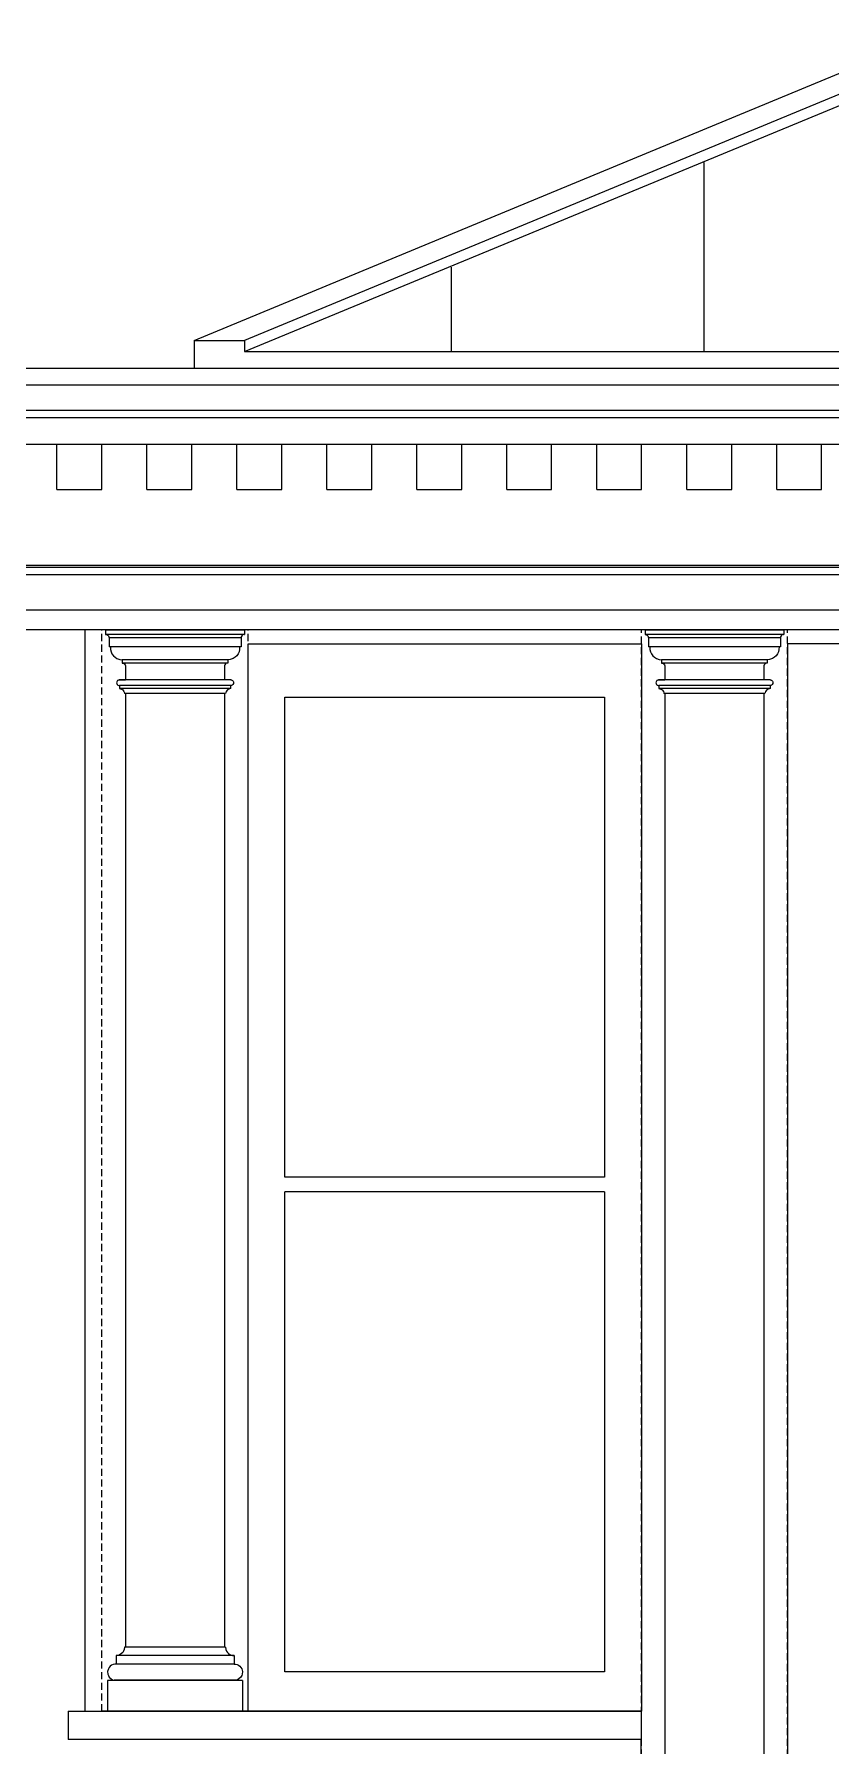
# Model space of a CAD drawing. Header units: millimetres. Extents: x -11840 to 12480, y -4119 to 5972.
# Drawn here: x -9625 to -8207, y -2266 to 781 of the extents above; entities that cross this region are included whole.
import ezdxf

# ---------------------------------------------------------------- set-up
doc = ezdxf.new("R2010")
doc.units = ezdxf.units.MM
doc.linetypes.add('DASHED', pattern=[19.05, 12.7, -6.35])

msp = doc.modelspace()

# ---------------------------------------------------------------- linework, layer by layer
at = {"color": 251, "true_color": 0x666666}
for p, q in [((-9339.7, 235.7), (-8023.4, 780.7)), ((-9339.7, 235.7), (-8023.4, 780.7)), ((-7957.7, 770.9), (-9250.2, 235.7)), ((-7957.7, 770.9), (-9250.2, 235.7)), ((-9250.2, 215.7), (-7957.7, 750.9)), ((-9250.2, 215.7), (-7957.7, 750.9)), ((-8432.2, 215.7), (-8432.2, 552.4)), ((-8882.2, 215.7), (-8882.2, 366.1)), ((-9339.7, 235.7), (-9339.7, 185.7)), ((-9339.7, 235.7), (-9250.2, 235.7)), ((-9339.7, 235.7), (-9250.2, 235.7)), ((-9339.7, 235.7), (-9339.7, 185.7)), ((-9250.2, 235.7), (-9250.2, 215.7)), ((-9250.2, 235.7), (-9250.2, 215.7)), ((-9250.2, 215.7), (-5819.1, 215.7)), ((-9250.2, 215.7), (-5819.1, 215.7)), ((-4859.7, 155.9), (-10390.3, 155.9)), ((-4859.7, 155.9), (-10390.3, 155.9)), ((-4859.7, 110.7), (-10327.6, 110.7)), ((-4859.7, 110.7), (-10327.6, 110.7)), ((-4859.7, 97.8), (-10327.6, 97.8)), ((-4859.7, 97.8), (-10327.6, 97.8)), ((-5293.2, -168.5), (-10239.2, -168.5)), ((-5293.2, -168.5), (-10239.2, -168.5)), ((-5282.5, -181.5), (-10239.2, -181.5)), ((-5282.5, -181.5), (-10239.2, -181.5)), ((-5297.4, -164.7), (-10225.2, -164.7)), ((-5297.4, -164.7), (-10225.2, -164.7)), ((-5267.2, -244.7), (-10233.2, -244.7)), ((-5267.2, -244.7), (-10233.2, -244.7)), ((-9244, -2204.5), (-9244, -304.3)), ((-9244, -304.3), (-8544, -304.3)), ((-8544, -304.3), (-8544, -2204.5)), ((-7534.7, -304.3), (-8284, -304.3)), ((-8284, -304.3), (-8284, -2704.3)), ((-9473.3, -368.6), (-9473.3, -368.6)), ((-9274.6, -368.6), (-9473.3, -368.6)), ((-9274.6, -368.6), (-9473.3, -368.6)), ((-9473.3, -368.6), (-9473.3, -368.6)), ((-9286, -368.6), (-9462, -368.6)), ((-9286, -368.6), (-9462, -368.6)), ((-9274.6, -368.6), (-9274.6, -368.6)), ((-9274.6, -368.6), (-9274.6, -368.6)), ((-8513.3, -368.6), (-8513.3, -368.6)), ((-8314.6, -368.6), (-8513.3, -368.6)), ((-8314.6, -368.6), (-8513.3, -368.6)), ((-8513.3, -368.6), (-8513.3, -368.6)), ((-8326, -368.6), (-8502, -368.6)), ((-8326, -368.6), (-8502, -368.6)), ((-8314.6, -368.6), (-8314.6, -368.6)), ((-8314.6, -368.6), (-8314.6, -368.6)), ((-9178.7, -1253.8), (-9178.7, -399.3)), ((-9178.7, -399.3), (-8609.7, -399.3)), ((-8609.7, -399.3), (-8609.7, -1253.8)), ((-8609.7, -1253.8), (-9178.7, -1253.8)), ((-8609.7, -1279.8), (-9178.7, -1279.8)), ((-9178.7, -2134.3), (-9178.7, -1279.8)), ((-8609.7, -1279.8), (-8609.7, -2134.3)), ((-8609.7, -2134.3), (-9178.7, -2134.3)), ((-8544, -2204.5), (-9244, -2204.5))]:
    msp.add_line(p, q, dxfattribs=at)
at = {"color": 250, "true_color": 0x333333}
for p, q in [((-4859.7, 185.7), (-10390.3, 185.7)), ((-4859.7, 185.7), (-10390.3, 185.7)), ((-4859.7, 50.6), (-10315.5, 50.6)), ((-4859.7, 50.6), (-10315.5, 50.6)), ((-5267.3, -279.7), (-10225.2, -279.7)), ((-5267.3, -279.7), (-10225.2, -279.7)), ((-9497.5, -279.7), (-9497.5, -287.6)), ((-9497.5, -279.7), (-9250.5, -279.7)), ((-9497.5, -279.7), (-9497.5, -287.6)), ((-9497.5, -279.7), (-9250.5, -279.7)), ((-9497.5, -287.6), (-9497.1, -287.6)), ((-9497.5, -287.6), (-9497.1, -287.6)), ((-9497.5, -287.6), (-9497.1, -287.6)), ((-9497.5, -287.6), (-9497.1, -287.6)), ((-9497.1, -287.6), (-9497.1, -287.6)), ((-9497.1, -287.6), (-9495.5, -287.9)), ((-9497.1, -287.6), (-9495.5, -287.9)), ((-9497.1, -287.6), (-9497.1, -287.6)), ((-9250.9, -287.6), (-9497.1, -287.6)), ((-9250.9, -287.6), (-9497.1, -287.6)), ((-9495.5, -287.9), (-9493.8, -288.9)), ((-9495.5, -287.9), (-9493.8, -288.9)), ((-9493.8, -288.9), (-9492.7, -290)), ((-9493.8, -288.9), (-9492.7, -290)), ((-9492.7, -290), (-9491.8, -291.7)), ((-9492.7, -290), (-9491.8, -291.7)), ((-9491.8, -291.7), (-9491.5, -293.6)), ((-9491.8, -291.7), (-9491.5, -293.6)), ((-9491.5, -293.6), (-9491.5, -309.6)), ((-9491.5, -293.6), (-9491.5, -309.6)), ((-9256.5, -293.6), (-9491.5, -293.6)), ((-9256.5, -293.6), (-9491.5, -293.6)), ((-9256.2, -291.7), (-9256.5, -293.6)), ((-9256.2, -291.7), (-9256.5, -293.6)), ((-9256.5, -293.6), (-9256.5, -309.6)), ((-9256.5, -293.6), (-9256.5, -309.6)), ((-9255.2, -290), (-9256.2, -291.7)), ((-9255.2, -290), (-9256.2, -291.7)), ((-9254.1, -288.9), (-9255.2, -290)), ((-9254.1, -288.9), (-9255.2, -290)), ((-9252.4, -287.9), (-9254.1, -288.9)), ((-9252.4, -287.9), (-9254.1, -288.9)), ((-9250.9, -287.6), (-9252.4, -287.9)), ((-9250.9, -287.6), (-9252.4, -287.9)), ((-9250.5, -287.6), (-9250.9, -287.6)), ((-9250.9, -287.6), (-9250.9, -287.6)), ((-9250.5, -287.6), (-9250.9, -287.6)), ((-9250.9, -287.6), (-9250.5, -287.6)), ((-9250.9, -287.6), (-9250.5, -287.6)), ((-9250.5, -287.6), (-9250.9, -287.6)), ((-9250.9, -287.6), (-9250.9, -287.6)), ((-9250.5, -287.6), (-9250.9, -287.6)), ((-9250.5, -279.7), (-9250.5, -287.6)), ((-9250.5, -279.7), (-9250.5, -287.6)), ((-9250.5, -287.6), (-9250.5, -287.6)), ((-9250.5, -287.6), (-9250.5, -287.6)), ((-8537.5, -279.7), (-8537.5, -287.6)), ((-8537.5, -279.7), (-8290.5, -279.7)), ((-8537.5, -279.7), (-8537.5, -287.6)), ((-8537.5, -279.7), (-8290.5, -279.7)), ((-8537.5, -287.6), (-8537.1, -287.6)), ((-8537.5, -287.6), (-8537.1, -287.6)), ((-8537.5, -287.6), (-8537.1, -287.6)), ((-8537.5, -287.6), (-8537.1, -287.6)), ((-8537.1, -287.6), (-8537.1, -287.6)), ((-8537.1, -287.6), (-8535.5, -287.9)), ((-8290.9, -287.6), (-8537.1, -287.6)), ((-8537.1, -287.6), (-8537.1, -287.6)), ((-8290.9, -287.6), (-8537.1, -287.6)), ((-8537.1, -287.6), (-8535.5, -287.9)), ((-8535.5, -287.9), (-8533.8, -288.9)), ((-8535.5, -287.9), (-8533.8, -288.9)), ((-8533.8, -288.9), (-8532.7, -290)), ((-8533.8, -288.9), (-8532.7, -290)), ((-8532.7, -290), (-8531.8, -291.7)), ((-8532.7, -290), (-8531.8, -291.7)), ((-8531.8, -291.7), (-8531.5, -293.6)), ((-8531.8, -291.7), (-8531.5, -293.6)), ((-8531.5, -293.6), (-8531.5, -309.6)), ((-8531.5, -293.6), (-8531.5, -309.6)), ((-8296.5, -293.6), (-8531.5, -293.6)), ((-8296.5, -293.6), (-8531.5, -293.6)), ((-8296.2, -291.7), (-8296.5, -293.6)), ((-8296.2, -291.7), (-8296.5, -293.6)), ((-8296.5, -293.6), (-8296.5, -309.6)), ((-8296.5, -293.6), (-8296.5, -309.6)), ((-8295.2, -290), (-8296.2, -291.7)), ((-8295.2, -290), (-8296.2, -291.7)), ((-8294.1, -288.9), (-8295.2, -290)), ((-8294.1, -288.9), (-8295.2, -290)), ((-8292.4, -287.9), (-8294.1, -288.9)), ((-8292.4, -287.9), (-8294.1, -288.9)), ((-8290.9, -287.6), (-8292.4, -287.9)), ((-8290.9, -287.6), (-8292.4, -287.9)), ((-8290.5, -287.6), (-8290.9, -287.6)), ((-8290.9, -287.6), (-8290.9, -287.6)), ((-8290.5, -287.6), (-8290.9, -287.6)), ((-8290.9, -287.6), (-8290.5, -287.6)), ((-8290.9, -287.6), (-8290.5, -287.6)), ((-8290.5, -287.6), (-8290.9, -287.6)), ((-8290.5, -287.6), (-8290.9, -287.6)), ((-8290.9, -287.6), (-8290.9, -287.6)), ((-8290.5, -279.7), (-8290.5, -287.6)), ((-8290.5, -279.7), (-8290.5, -287.6)), ((-8290.5, -287.6), (-8290.5, -287.6)), ((-8290.5, -287.6), (-8290.5, -287.6)), ((-9256.5, -309.6), (-9491.5, -309.6)), ((-9256.5, -309.6), (-9491.5, -309.6)), ((-9489, -309.6), (-9488.8, -314.4)), ((-9489, -309.6), (-9488.8, -314.4)), ((-9488.8, -314.4), (-9487.9, -318.4)), ((-9488.8, -314.4), (-9487.9, -318.4)), ((-9487.9, -318.4), (-9486.2, -322.1)), ((-9487.9, -318.4), (-9486.2, -322.1)), ((-9486.2, -322.1), (-9483.8, -325.5)), ((-9486.2, -322.1), (-9483.8, -325.5)), ((-9483.8, -325.5), (-9480.8, -328.3)), ((-9483.8, -325.5), (-9480.8, -328.3)), ((-9480.8, -328.3), (-9477.3, -330.5)), ((-9480.8, -328.3), (-9477.3, -330.5)), ((-9477.3, -330.5), (-9472.1, -332.2)), ((-9477.3, -330.5), (-9472.1, -332.2)), ((-9472.1, -332.2), (-9468, -332.6)), ((-9472.1, -332.2), (-9468, -332.6)), ((-9468, -332.6), (-9468, -338.6)), ((-9280, -332.6), (-9468, -332.6)), ((-9468, -332.6), (-9468, -338.6)), ((-9280, -332.6), (-9468, -332.6)), ((-9275.9, -332.2), (-9280, -332.6)), ((-9275.9, -332.2), (-9280, -332.6)), ((-9280, -332.6), (-9280, -338.6)), ((-9280, -332.6), (-9280, -338.6)), ((-9270.7, -330.5), (-9275.9, -332.2)), ((-9270.7, -330.5), (-9275.9, -332.2)), ((-9267.2, -328.3), (-9270.7, -330.5)), ((-9267.2, -328.3), (-9270.7, -330.5)), ((-9264.2, -325.5), (-9267.2, -328.3)), ((-9264.2, -325.5), (-9267.2, -328.3)), ((-9261.8, -322.1), (-9264.2, -325.5)), ((-9261.8, -322.1), (-9264.2, -325.5)), ((-9260.1, -318.4), (-9261.8, -322.1)), ((-9260.1, -318.4), (-9261.8, -322.1)), ((-9259.2, -314.4), (-9260.1, -318.4)), ((-9259.2, -314.4), (-9260.1, -318.4)), ((-9259, -309.6), (-9259.2, -314.4)), ((-9259, -309.6), (-9259.2, -314.4)), ((-9256.5, -309.6), (-9259, -309.6)), ((-9256.5, -309.6), (-9259, -309.6)), ((-8296.5, -309.6), (-8531.5, -309.6)), ((-8296.5, -309.6), (-8531.5, -309.6)), ((-8529, -309.6), (-8528.8, -314.4)), ((-8529, -309.6), (-8528.8, -314.4)), ((-8528.8, -314.4), (-8527.9, -318.4)), ((-8528.8, -314.4), (-8527.9, -318.4)), ((-8527.9, -318.4), (-8526.2, -322.1)), ((-8527.9, -318.4), (-8526.2, -322.1)), ((-8526.2, -322.1), (-8523.8, -325.5)), ((-8526.2, -322.1), (-8523.8, -325.5)), ((-8523.8, -325.5), (-8520.8, -328.3)), ((-8523.8, -325.5), (-8520.8, -328.3)), ((-8520.8, -328.3), (-8517.3, -330.5)), ((-8520.8, -328.3), (-8517.3, -330.5)), ((-8517.3, -330.5), (-8512.1, -332.2)), ((-8517.3, -330.5), (-8512.1, -332.2)), ((-8512.1, -332.2), (-8508, -332.6)), ((-8512.1, -332.2), (-8508, -332.6)), ((-8508, -332.6), (-8508, -338.6)), ((-8320, -332.6), (-8508, -332.6)), ((-8508, -332.6), (-8508, -338.6)), ((-8320, -332.6), (-8508, -332.6)), ((-8315.9, -332.2), (-8320, -332.6)), ((-8315.9, -332.2), (-8320, -332.6)), ((-8320, -332.6), (-8320, -338.6)), ((-8320, -332.6), (-8320, -338.6)), ((-8310.7, -330.5), (-8315.9, -332.2)), ((-8310.7, -330.5), (-8315.9, -332.2)), ((-8307.2, -328.3), (-8310.7, -330.5)), ((-8307.2, -328.3), (-8310.7, -330.5)), ((-8304.2, -325.5), (-8307.2, -328.3)), ((-8304.2, -325.5), (-8307.2, -328.3)), ((-8301.8, -322.1), (-8304.2, -325.5)), ((-8301.8, -322.1), (-8304.2, -325.5)), ((-8300.1, -318.4), (-8301.8, -322.1)), ((-8300.1, -318.4), (-8301.8, -322.1)), ((-8299.2, -314.4), (-8300.1, -318.4)), ((-8299.2, -314.4), (-8300.1, -318.4)), ((-8299, -309.6), (-8299.2, -314.4)), ((-8299, -309.6), (-8299.2, -314.4)), ((-8296.5, -309.6), (-8299, -309.6)), ((-8296.5, -309.6), (-8299, -309.6)), ((-9468, -338.6), (-9465.7, -339.1)), ((-9280, -338.6), (-9468, -338.6)), ((-9468, -338.6), (-9465.7, -339.1)), ((-9280, -338.6), (-9468, -338.6)), ((-9465.7, -339.1), (-9464, -340.1)), ((-9465.7, -339.1), (-9464, -340.1)), ((-9464, -340.1), (-9462.8, -341.6)), ((-9464, -340.1), (-9462.8, -341.6)), ((-9462.8, -341.6), (-9462.1, -343.5)), ((-9462.8, -341.6), (-9462.1, -343.5)), ((-9462.1, -343.5), (-9462, -368.6)), ((-9462.1, -343.5), (-9462, -368.6)), ((-9285.9, -343.5), (-9286, -368.6)), ((-9285.9, -343.5), (-9286, -368.6)), ((-9285.2, -341.6), (-9285.9, -343.5)), ((-9285.2, -341.6), (-9285.9, -343.5)), ((-9283.9, -340.1), (-9285.2, -341.6)), ((-9283.9, -340.1), (-9285.2, -341.6)), ((-9282.3, -339.1), (-9283.9, -340.1)), ((-9282.3, -339.1), (-9283.9, -340.1)), ((-9280, -338.6), (-9282.3, -339.1)), ((-9280, -338.6), (-9282.3, -339.1)), ((-8508, -338.6), (-8505.7, -339.1)), ((-8508, -338.6), (-8505.7, -339.1)), ((-8320, -338.6), (-8508, -338.6)), ((-8320, -338.6), (-8508, -338.6)), ((-8505.7, -339.1), (-8504, -340.1)), ((-8505.7, -339.1), (-8504, -340.1)), ((-8504, -340.1), (-8502.8, -341.6)), ((-8504, -340.1), (-8502.8, -341.6)), ((-8502.8, -341.6), (-8502.1, -343.5)), ((-8502.8, -341.6), (-8502.1, -343.5)), ((-8502.1, -343.5), (-8502, -368.6)), ((-8502.1, -343.5), (-8502, -368.6)), ((-8325.9, -343.5), (-8326, -368.6)), ((-8325.9, -343.5), (-8326, -368.6)), ((-8325.2, -341.6), (-8325.9, -343.5)), ((-8325.2, -341.6), (-8325.9, -343.5)), ((-8323.9, -340.1), (-8325.2, -341.6)), ((-8323.9, -340.1), (-8325.2, -341.6)), ((-8322.3, -339.1), (-8323.9, -340.1)), ((-8322.3, -339.1), (-8323.9, -340.1)), ((-8320, -338.6), (-8322.3, -339.1)), ((-8320, -338.6), (-8322.3, -339.1)), ((-9477.8, -372.3), (-9478, -374)), ((-9477.8, -372.3), (-9478, -374)), ((-9478, -374), (-9477.7, -375.2)), ((-9478, -374), (-9477.7, -375.2)), ((-9477.1, -370.9), (-9477.8, -372.3)), ((-9477.1, -370.9), (-9477.8, -372.3)), ((-9477.7, -375.2), (-9476.9, -376.7)), ((-9477.7, -375.2), (-9476.9, -376.7)), ((-9476.3, -369.9), (-9477.1, -370.9)), ((-9476.3, -369.9), (-9477.1, -370.9)), ((-9476.9, -376.7), (-9475.8, -377.8)), ((-9476.9, -376.7), (-9475.8, -377.8)), ((-9474.9, -369), (-9476.3, -369.9)), ((-9474.9, -369), (-9476.3, -369.9)), ((-9475.8, -377.8), (-9474.3, -378.5)), ((-9475.8, -377.8), (-9474.3, -378.5)), ((-9474.9, -369), (-9473.3, -368.6)), ((-9473.3, -368.6), (-9474.9, -369)), ((-9473.3, -368.6), (-9474.9, -369)), ((-9474.9, -369), (-9473.3, -368.6)), ((-9474.3, -378.5), (-9473, -378.6)), ((-9474.3, -378.5), (-9473, -378.6)), ((-9473.3, -368.6), (-9462, -368.6)), ((-9473.3, -368.6), (-9462, -368.6)), ((-9473, -378.6), (-9473, -384.1)), ((-9473, -378.6), (-9473, -384.1)), ((-9473, -384.1), (-9469.5, -384.8)), ((-9473, -384.1), (-9469.5, -384.8)), ((-9469.5, -384.8), (-9467, -386.4)), ((-9469.5, -384.8), (-9467, -386.4)), ((-9467, -386.4), (-9464.9, -389.1)), ((-9467, -386.4), (-9464.9, -389.1)), ((-9464.9, -389.1), (-9464.1, -391.4)), ((-9464.9, -389.1), (-9464.1, -391.4)), ((-9464.1, -391.4), (-9464, -393.1)), ((-9464.1, -391.4), (-9464, -393.1)), ((-9462, -393.1), (-9462, -2090.5)), ((-9462, -393.1), (-9462, -2090.5)), ((-9274.6, -368.6), (-9286, -368.6)), ((-9274.6, -368.6), (-9286, -368.6)), ((-9286, -393.1), (-9286, -2090.5)), ((-9286, -393.1), (-9286, -2090.5)), ((-9283.8, -391.4), (-9284, -393.1)), ((-9283.8, -391.4), (-9284, -393.1)), ((-9283, -389.1), (-9283.8, -391.4)), ((-9283, -389.1), (-9283.8, -391.4)), ((-9280.9, -386.4), (-9283, -389.1)), ((-9280.9, -386.4), (-9283, -389.1)), ((-9278.4, -384.8), (-9280.9, -386.4)), ((-9278.4, -384.8), (-9280.9, -386.4)), ((-9275, -384.1), (-9278.4, -384.8)), ((-9275, -384.1), (-9278.4, -384.8)), ((-9273.7, -378.5), (-9275, -378.6)), ((-9273.7, -378.5), (-9275, -378.6)), ((-9275, -378.6), (-9275, -384.1)), ((-9275, -378.6), (-9275, -384.1)), ((-9273.1, -369), (-9274.6, -368.6)), ((-9274.6, -368.6), (-9273.1, -369)), ((-9274.6, -368.6), (-9273.1, -369)), ((-9273.1, -369), (-9274.6, -368.6)), ((-9272.2, -377.8), (-9273.7, -378.5)), ((-9272.2, -377.8), (-9273.7, -378.5)), ((-9273.1, -369), (-9271.7, -369.9)), ((-9273.1, -369), (-9271.7, -369.9)), ((-9271, -376.7), (-9272.2, -377.8)), ((-9271, -376.7), (-9272.2, -377.8)), ((-9271.7, -369.9), (-9270.8, -370.9)), ((-9271.7, -369.9), (-9270.8, -370.9)), ((-9270.2, -375.2), (-9271, -376.7)), ((-9270.2, -375.2), (-9271, -376.7)), ((-9270.8, -370.9), (-9270.1, -372.3)), ((-9270.8, -370.9), (-9270.1, -372.3)), ((-9270, -374), (-9270.2, -375.2)), ((-9270, -374), (-9270.2, -375.2)), ((-9270.1, -372.3), (-9270, -374)), ((-9270.1, -372.3), (-9270, -374)), ((-8517.8, -372.3), (-8518, -374)), ((-8517.8, -372.3), (-8518, -374)), ((-8518, -374), (-8517.7, -375.2)), ((-8518, -374), (-8517.7, -375.2)), ((-8517.1, -370.9), (-8517.8, -372.3)), ((-8517.1, -370.9), (-8517.8, -372.3)), ((-8517.7, -375.2), (-8516.9, -376.7)), ((-8517.7, -375.2), (-8516.9, -376.7)), ((-8516.3, -369.9), (-8517.1, -370.9)), ((-8516.3, -369.9), (-8517.1, -370.9)), ((-8516.9, -376.7), (-8515.8, -377.8)), ((-8516.9, -376.7), (-8515.8, -377.8)), ((-8514.9, -369), (-8516.3, -369.9)), ((-8514.9, -369), (-8516.3, -369.9)), ((-8515.8, -377.8), (-8514.3, -378.5)), ((-8515.8, -377.8), (-8514.3, -378.5)), ((-8514.9, -369), (-8513.3, -368.6)), ((-8513.3, -368.6), (-8514.9, -369)), ((-8513.3, -368.6), (-8514.9, -369)), ((-8514.9, -369), (-8513.3, -368.6)), ((-8514.3, -378.5), (-8513, -378.6)), ((-8514.3, -378.5), (-8513, -378.6)), ((-8513.3, -368.6), (-8502, -368.6)), ((-8513.3, -368.6), (-8502, -368.6)), ((-8513, -378.6), (-8513, -384.1)), ((-8513, -378.6), (-8513, -384.1)), ((-8513, -384.1), (-8509.5, -384.8)), ((-8513, -384.1), (-8509.5, -384.8)), ((-8509.5, -384.8), (-8507, -386.4)), ((-8509.5, -384.8), (-8507, -386.4)), ((-8507, -386.4), (-8504.9, -389.1)), ((-8507, -386.4), (-8504.9, -389.1)), ((-8504.9, -389.1), (-8504.1, -391.4)), ((-8504.9, -389.1), (-8504.1, -391.4)), ((-8504.1, -391.4), (-8504, -393.1)), ((-8504.1, -391.4), (-8504, -393.1)), ((-8502, -393.1), (-8502, -2590.3)), ((-8502, -393.1), (-8502, -2590.3)), ((-8314.6, -368.6), (-8326, -368.6)), ((-8314.6, -368.6), (-8326, -368.6)), ((-8326, -393.1), (-8326, -2590.3)), ((-8326, -393.1), (-8326, -2590.3)), ((-8323.8, -391.4), (-8324, -393.1)), ((-8323.8, -391.4), (-8324, -393.1)), ((-8323, -389.1), (-8323.8, -391.4)), ((-8323, -389.1), (-8323.8, -391.4)), ((-8320.9, -386.4), (-8323, -389.1)), ((-8320.9, -386.4), (-8323, -389.1)), ((-8318.4, -384.8), (-8320.9, -386.4)), ((-8318.4, -384.8), (-8320.9, -386.4)), ((-8315, -384.1), (-8318.4, -384.8)), ((-8315, -384.1), (-8318.4, -384.8)), ((-8313.7, -378.5), (-8315, -378.6)), ((-8313.7, -378.5), (-8315, -378.6)), ((-8315, -378.6), (-8315, -384.1)), ((-8315, -378.6), (-8315, -384.1)), ((-8313.1, -369), (-8314.6, -368.6)), ((-8314.6, -368.6), (-8313.1, -369)), ((-8314.6, -368.6), (-8313.1, -369)), ((-8313.1, -369), (-8314.6, -368.6)), ((-8312.2, -377.8), (-8313.7, -378.5)), ((-8312.2, -377.8), (-8313.7, -378.5)), ((-8313.1, -369), (-8311.7, -369.9)), ((-8313.1, -369), (-8311.7, -369.9)), ((-8311, -376.7), (-8312.2, -377.8)), ((-8311, -376.7), (-8312.2, -377.8)), ((-8311.7, -369.9), (-8310.8, -370.9)), ((-8311.7, -369.9), (-8310.8, -370.9)), ((-8310.2, -375.2), (-8311, -376.7)), ((-8310.2, -375.2), (-8311, -376.7)), ((-8310.8, -370.9), (-8310.1, -372.3)), ((-8310.8, -370.9), (-8310.1, -372.3)), ((-8310, -374), (-8310.2, -375.2)), ((-8310, -374), (-8310.2, -375.2)), ((-8310.1, -372.3), (-8310, -374)), ((-8310.1, -372.3), (-8310, -374)), ((-9469.1, -2101.8), (-9473.2, -2104.4)), ((-9469.1, -2101.8), (-9473.2, -2104.4)), ((-9467.1, -2099.6), (-9469.1, -2101.8)), ((-9467.1, -2099.6), (-9469.1, -2101.8)), ((-9465.5, -2097.2), (-9467.1, -2099.6)), ((-9465.5, -2097.2), (-9467.1, -2099.6)), ((-9464.5, -2094.4), (-9465.5, -2097.2)), ((-9464.5, -2094.4), (-9465.5, -2097.2)), ((-9464, -2090.5), (-9464.5, -2094.4)), ((-9464, -2090.5), (-9464.5, -2094.4)), ((-9284, -2090.5), (-9464, -2090.5)), ((-9284, -2090.5), (-9464, -2090.5)), ((-9286, -2090.5), (-9462, -2090.5)), ((-9286, -2090.5), (-9462, -2090.5)), ((-9284, -2090.5), (-9283.5, -2094.4)), ((-9284, -2090.5), (-9283.5, -2094.4)), ((-9283.5, -2094.4), (-9282.4, -2097.2)), ((-9283.5, -2094.4), (-9282.4, -2097.2)), ((-9282.4, -2097.2), (-9280.9, -2099.6)), ((-9282.4, -2097.2), (-9280.9, -2099.6)), ((-9280.9, -2099.6), (-9278.9, -2101.8)), ((-9280.9, -2099.6), (-9278.9, -2101.8)), ((-9278.9, -2101.8), (-9274.7, -2104.4)), ((-9278.9, -2101.8), (-9274.7, -2104.4)), ((-9492.6, -2128.9), (-9493.9, -2133.5)), ((-9492.6, -2128.9), (-9493.9, -2133.5)), ((-9491.1, -2126.4), (-9492.6, -2128.9)), ((-9491.1, -2126.4), (-9492.6, -2128.9)), ((-9489.2, -2124.3), (-9491.1, -2126.4)), ((-9489.2, -2124.3), (-9491.1, -2126.4)), ((-9486.9, -2122.5), (-9489.2, -2124.3)), ((-9486.9, -2122.5), (-9489.2, -2124.3)), ((-9484.2, -2121.3), (-9486.9, -2122.5)), ((-9484.2, -2121.3), (-9486.9, -2122.5)), ((-9481.4, -2120.6), (-9484.2, -2121.3)), ((-9481.4, -2120.6), (-9484.2, -2121.3)), ((-9479, -2120.5), (-9481.4, -2120.6)), ((-9479, -2120.5), (-9481.4, -2120.6)), ((-9476, -2105.2), (-9479, -2105.5)), ((-9476, -2105.2), (-9479, -2105.5)), ((-9479, -2105.5), (-9479, -2120.5)), ((-9269, -2105.5), (-9479, -2105.5)), ((-9479, -2105.5), (-9479, -2120.5)), ((-9269, -2105.5), (-9479, -2105.5)), ((-9269, -2120.5), (-9479, -2120.5)), ((-9269, -2120.5), (-9479, -2120.5)), ((-9473.2, -2104.4), (-9476, -2105.2)), ((-9473.2, -2104.4), (-9476, -2105.2)), ((-9274.7, -2104.4), (-9271.9, -2105.2)), ((-9274.7, -2104.4), (-9271.9, -2105.2)), ((-9271.9, -2105.2), (-9269, -2105.5)), ((-9271.9, -2105.2), (-9269, -2105.5)), ((-9269, -2105.5), (-9269, -2120.5)), ((-9269, -2105.5), (-9269, -2120.5)), ((-9269, -2120.5), (-9266.5, -2120.6)), ((-9269, -2120.5), (-9266.5, -2120.6)), ((-9266.5, -2120.6), (-9263.7, -2121.3)), ((-9266.5, -2120.6), (-9263.7, -2121.3)), ((-9263.7, -2121.3), (-9261.1, -2122.5)), ((-9263.7, -2121.3), (-9261.1, -2122.5)), ((-9261.1, -2122.5), (-9258.8, -2124.3)), ((-9261.1, -2122.5), (-9258.8, -2124.3)), ((-9258.8, -2124.3), (-9256.8, -2126.4)), ((-9258.8, -2124.3), (-9256.8, -2126.4)), ((-9256.8, -2126.4), (-9255.3, -2128.9)), ((-9256.8, -2126.4), (-9255.3, -2128.9)), ((-9255.3, -2128.9), (-9254.1, -2133.5)), ((-9255.3, -2128.9), (-9254.1, -2133.5)), ((-9482.4, -2149.2), (-9494, -2149.5)), ((-9482.4, -2149.2), (-9494, -2149.5)), ((-9494, -2149.5), (-9494, -2204.5)), ((-9254, -2149.5), (-9494, -2149.5)), ((-9494, -2149.5), (-9494, -2204.5)), ((-9254, -2149.5), (-9494, -2149.5)), ((-9493.9, -2133.5), (-9493.6, -2138.3)), ((-9493.9, -2133.5), (-9493.6, -2138.3)), ((-9493.6, -2138.3), (-9492.6, -2141.1)), ((-9493.6, -2138.3), (-9492.6, -2141.1)), ((-9492.6, -2141.1), (-9491.2, -2143.6)), ((-9492.6, -2141.1), (-9491.2, -2143.6)), ((-9491.2, -2143.6), (-9487.7, -2146.9)), ((-9491.2, -2143.6), (-9487.7, -2146.9)), ((-9487.7, -2146.9), (-9485.2, -2148.3)), ((-9487.7, -2146.9), (-9485.2, -2148.3)), ((-9485.2, -2148.3), (-9482.4, -2149.2)), ((-9485.2, -2148.3), (-9482.4, -2149.2)), ((-9265.5, -2149.2), (-9482.4, -2149.2)), ((-9265.5, -2149.2), (-9482.4, -2149.2)), ((-9262.8, -2148.3), (-9265.5, -2149.2)), ((-9262.8, -2148.3), (-9265.5, -2149.2)), ((-9265.5, -2149.2), (-9254, -2149.5)), ((-9265.5, -2149.2), (-9254, -2149.5)), ((-9260.2, -2146.9), (-9262.8, -2148.3)), ((-9260.2, -2146.9), (-9262.8, -2148.3)), ((-9256.8, -2143.6), (-9260.2, -2146.9)), ((-9256.8, -2143.6), (-9260.2, -2146.9)), ((-9255.3, -2141.1), (-9256.8, -2143.6)), ((-9255.3, -2141.1), (-9256.8, -2143.6)), ((-9254.4, -2138.3), (-9255.3, -2141.1)), ((-9254.4, -2138.3), (-9255.3, -2141.1)), ((-9254.1, -2133.5), (-9254.4, -2138.3)), ((-9254.1, -2133.5), (-9254.4, -2138.3)), ((-9254, -2149.5), (-9254, -2204.5)), ((-9254, -2149.5), (-9254, -2204.5)), ((-9564.3, -2204.5), (-9564.3, -2254.5)), ((-9564.3, -2204.5), (-8544.3, -2204.5)), ((-9564.3, -2204.5), (-9564.3, -2254.5)), ((-9564.3, -2204.5), (-8544.3, -2204.5)), ((-9254, -2204.5), (-9494, -2204.5)), ((-9254, -2204.5), (-9494, -2204.5)), ((-8544.3, -2204.5), (-8544.3, -2254.5)), ((-8544.3, -2204.5), (-8544.3, -2254.5)), ((-8544.3, -2254.5), (-9564.3, -2254.5)), ((-8544.3, -2254.5), (-9564.3, -2254.5))]:
    msp.add_line(p, q, dxfattribs=at)
at = {"color": 253, "true_color": 0x999999}
for p, q in [((-9584.5, -29.4), (-9584.5, 50.6)), ((-9584.5, -29.4), (-9584.5, 50.6)), ((-9504.5, -29.4), (-9504.5, 50.6)), ((-9504.5, -29.4), (-9504.5, 50.6)), ((-9424.3, -29.4), (-9424.3, 50.6)), ((-9424.3, -29.4), (-9424.3, 50.6)), ((-9344.3, -29.4), (-9344.3, 50.6)), ((-9344.3, -29.4), (-9344.3, 50.6)), ((-9264.2, -29.4), (-9264.2, 50.6)), ((-9264.2, -29.4), (-9264.2, 50.6)), ((-9184.2, -29.4), (-9184.2, 50.6)), ((-9184.2, -29.4), (-9184.2, 50.6)), ((-9104, -29.4), (-9104, 50.6)), ((-9104, -29.4), (-9104, 50.6)), ((-9024, -29.4), (-9024, 50.6)), ((-9024, -29.4), (-9024, 50.6)), ((-8943.8, -29.4), (-8943.8, 50.6)), ((-8943.8, -29.4), (-8943.8, 50.6)), ((-8863.8, -29.4), (-8863.8, 50.6)), ((-8863.8, -29.4), (-8863.8, 50.6)), ((-8783.7, -29.4), (-8783.7, 50.6)), ((-8783.7, -29.4), (-8783.7, 50.6)), ((-8703.7, -29.4), (-8703.7, 50.6)), ((-8703.7, -29.4), (-8703.7, 50.6)), ((-8623.5, -29.4), (-8623.5, 50.6)), ((-8623.5, -29.4), (-8623.5, 50.6)), ((-8543.5, -29.4), (-8543.5, 50.6)), ((-8543.5, -29.4), (-8543.5, 50.6)), ((-8463.3, -29.4), (-8463.3, 50.6)), ((-8463.3, -29.4), (-8463.3, 50.6)), ((-8383.3, -29.4), (-8383.3, 50.6)), ((-8383.3, -29.4), (-8383.3, 50.6)), ((-8303.2, -29.4), (-8303.2, 50.6)), ((-8303.2, -29.4), (-8303.2, 50.6)), ((-8223.2, -29.4), (-8223.2, 50.6)), ((-8223.2, -29.4), (-8223.2, 50.6)), ((-9584.5, -29.4), (-9504.5, -29.4)), ((-9584.5, -29.4), (-9504.5, -29.4)), ((-9424.3, -29.4), (-9344.3, -29.4)), ((-9424.3, -29.4), (-9344.3, -29.4)), ((-9264.2, -29.4), (-9184.2, -29.4)), ((-9264.2, -29.4), (-9184.2, -29.4)), ((-9104, -29.4), (-9024, -29.4)), ((-9104, -29.4), (-9024, -29.4)), ((-8943.8, -29.4), (-8863.8, -29.4)), ((-8943.8, -29.4), (-8863.8, -29.4)), ((-8783.7, -29.4), (-8703.7, -29.4)), ((-8783.7, -29.4), (-8703.7, -29.4)), ((-8623.5, -29.4), (-8543.5, -29.4)), ((-8623.5, -29.4), (-8543.5, -29.4)), ((-8463.3, -29.4), (-8383.3, -29.4)), ((-8463.3, -29.4), (-8383.3, -29.4)), ((-8303.2, -29.4), (-8223.2, -29.4)), ((-8303.2, -29.4), (-8223.2, -29.4)), ((-9497.5, -287.6), (-9497.5, -287.6)), ((-9497.5, -287.6), (-9497.5, -287.6)), ((-8537.5, -287.6), (-8537.5, -287.6)), ((-8537.5, -287.6), (-8537.5, -287.6)), ((-9275, -378.6), (-9473, -378.6)), ((-9275, -378.6), (-9473, -378.6)), ((-9275, -384.1), (-9473, -384.1)), ((-9275, -384.1), (-9473, -384.1)), ((-9284, -393.1), (-9464, -393.1)), ((-9284, -393.1), (-9464, -393.1)), ((-8315, -378.6), (-8513, -378.6)), ((-8315, -378.6), (-8513, -378.6)), ((-8315, -384.1), (-8513, -384.1)), ((-8315, -384.1), (-8513, -384.1)), ((-8324, -393.1), (-8504, -393.1)), ((-8324, -393.1), (-8504, -393.1))]:
    msp.add_line(p, q, dxfattribs=at)
for p, q in [((-9534.7, -279.7), (-9534.7, -2204.5)), ((-9534.7, -279.7), (-9534.7, -2204.5)), ((-9497.5, -287.6), (-9497.1, -287.6)), ((-9497.5, -287.6), (-9497.1, -287.6)), ((-8537.5, -287.6), (-8537.1, -287.6)), ((-8537.5, -287.6), (-8537.1, -287.6)), ((-9273.1, -369), (-9274.6, -368.6)), ((-9273.1, -369), (-9274.6, -368.6)), ((-8313.1, -369), (-8314.6, -368.6)), ((-8313.1, -369), (-8314.6, -368.6)), ((-8544.3, -2704.5), (-8544.3, -2254.5)), ((-8544.3, -2704.5), (-8544.3, -2254.5))]:
    msp.add_line(p, q)
at = {"color": 22, "linetype": 'DASHED', "true_color": 0xe53935}
for p, q in [((-9504, -2204.5), (-9504, -279.7)), ((-9504, -2204.5), (-9504, -279.7)), ((-9244, -2204.5), (-9244, -279.7)), ((-9244, -2204.5), (-9244, -279.7)), ((-8544, -2704.3), (-8544, -279.7)), ((-8544, -2704.3), (-8544, -279.7)), ((-8284, -2704.3), (-8284, -279.7)), ((-8284, -2704.3), (-8284, -279.7)), ((-9494, -2204.5), (-9504, -2204.5)), ((-9494, -2204.5), (-9504, -2204.5)), ((-9244, -2204.5), (-9254, -2204.5)), ((-9244, -2204.5), (-9254, -2204.5))]:
    msp.add_line(p, q, dxfattribs=at)

doc.saveas('drawing.dxf')
